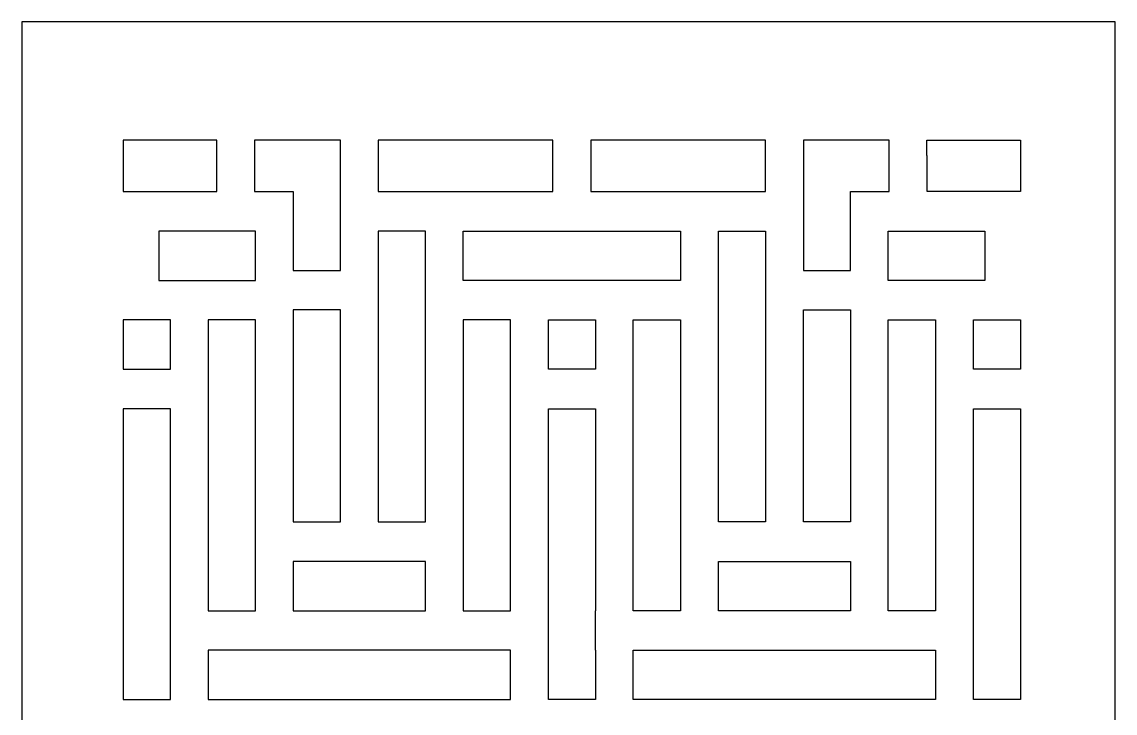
# Model space of a CAD drawing. Header units: centimetres. Extents: x -9.3 to 8.7, y -8.2 to 13.6.
# Drawn here: x 0.13 to 8.75, y 8.15 to 13.6 of the extents above; entities that cross this region are included whole.
import ezdxf

# ---------------------------------------------------------------- set-up
doc = ezdxf.new("R2010")
doc.units = ezdxf.units.CM
doc.header["$MEASUREMENT"] = 0
doc.layers.add('layer 1', color=7, linetype='Continuous')

msp = doc.modelspace()

# ---------------------------------------------------------------- linework, layer by layer
at = {"layer": 'layer 1', "color": 177}
for points, knots in [([(8.74546, 13.59895), (8.74546, 13.59895), (8.74546, 12.26156), (8.74546, 12.26156), (8.74546, 12.26156), (8.74546, 12.26156), (8.74546, 11.95036), (8.74546, 11.95036), (8.74546, 11.95036), (8.74546, 11.95036), (8.74546, 11.56136), (8.74546, 11.56136), (8.74546, 11.56136), (8.74546, 11.56136), (8.74546, 11.25016), (8.74546, 11.25016), (8.74546, 11.25016), (8.74546, 11.25016), (8.74546, 8.25796), (8.74546, 8.25796), (8.74546, 8.25796), (8.74546, 8.25796), (8.74546, 7.94675), (8.74546, 7.94675), (8.74546, 7.94675), (8.74546, 7.94675), (8.74546, 7.55775), (8.74546, 7.55775), (8.74546, 7.55775), (8.74546, 7.55775), (8.74546, 7.24655), (8.74546, 7.24655), (8.74546, 7.24655), (8.74546, 7.24655), (8.74546, -2.06965), (8.74546, -2.06965), (8.74546, -2.06965), (8.74546, -2.06965), (8.74546, -2.38085), (8.74546, -2.38085), (8.74546, -2.38085), (8.74546, -2.38085), (8.74546, -2.76985), (8.74546, -2.76985), (8.74546, -2.76985), (8.74546, -2.76985), (8.74546, -3.08105), (8.74546, -3.08105), (8.74546, -3.08105), (8.74546, -3.08105), (8.74546, -5.83635), (8.74546, -5.83635), (8.74546, -5.83635), (8.74546, -5.83635), (8.74546, -6.14755), (8.74546, -6.14755), (8.74546, -6.14755), (8.74546, -6.14755), (8.74546, -6.53656), (8.74546, -6.53656), (8.74546, -6.53656), (8.74546, -6.53656), (8.74546, -6.84776), (8.74546, -6.84776), (8.74546, -6.84776), (8.74546, -6.84776), (8.74546, -8.18514), (8.74546, -8.18514), (8.74546, -8.18514), (8.74546, -8.18514), (4.44342, -8.18514), (4.44342, -8.18514), (4.44342, -8.18514), (4.44342, -8.18514), (4.43558, -8.18514), (4.43558, -8.18514), (4.43558, -8.18514), (4.43558, -8.18514), (0.13354, -8.18514), (0.13354, -8.18514), (0.13354, -8.18514), (0.13354, -8.18514), (0.13354, -6.84776), (0.13354, -6.84776), (0.13354, -6.84776), (0.13354, -6.84776), (0.13354, -6.53656), (0.13354, -6.53656), (0.13354, -6.53656), (0.13354, -6.53656), (0.13354, -6.14755), (0.13354, -6.14755), (0.13354, -6.14755), (0.13354, -6.14755), (0.13354, -5.83635), (0.13354, -5.83635), (0.13354, -5.83635), (0.13354, -5.83635), (0.13354, -3.08105), (0.13354, -3.08105), (0.13354, -3.08105), (0.13354, -3.08105), (0.13354, -2.76985), (0.13354, -2.76985), (0.13354, -2.76985), (0.13354, -2.76985), (0.13354, -2.38085), (0.13354, -2.38085), (0.13354, -2.38085), (0.13354, -2.38085), (0.13354, -2.06965), (0.13354, -2.06965), (0.13354, -2.06965), (0.13354, -2.06965), (0.13354, 7.24655), (0.13354, 7.24655), (0.13354, 7.24655), (0.13354, 7.24655), (0.13354, 7.55775), (0.13354, 7.55775), (0.13354, 7.55775), (0.13354, 7.55775), (0.13354, 7.94675), (0.13354, 7.94675), (0.13354, 7.94675), (0.13354, 7.94675), (0.13354, 8.25796), (0.13354, 8.25796), (0.13354, 8.25796), (0.13354, 8.25796), (0.13354, 11.25016), (0.13354, 11.25016), (0.13354, 11.25016), (0.13354, 11.25016), (0.13354, 11.56136), (0.13354, 11.56136), (0.13354, 11.56136), (0.13354, 11.56136), (0.13354, 11.95036), (0.13354, 11.95036), (0.13354, 11.95036), (0.13354, 11.95036), (0.13354, 12.26156), (0.13354, 12.26156), (0.13354, 12.26156), (0.13354, 12.26156), (0.13354, 13.59895), (0.13354, 13.59895), (0.13354, 13.59895), (0.13354, 13.59895), (4.43558, 13.59895), (4.43558, 13.59895), (4.43558, 13.59895), (4.43558, 13.59895), (4.44342, 13.59895), (4.44342, 13.59895), (4.44342, 13.59895), (4.44342, 13.59895), (8.74546, 13.59895), (8.74546, 13.59895)], [0, 0, 0, 0, 0.0243902, 0.0243902, 0.0243902, 0.0243902, 0.0487805, 0.0487805, 0.0487805, 0.0487805, 0.0731707, 0.0731707, 0.0731707, 0.0731707, 0.097561, 0.097561, 0.097561, 0.097561, 0.1219512, 0.1219512, 0.1219512, 0.1219512, 0.1463415, 0.1463415, 0.1463415, 0.1463415, 0.1707317, 0.1707317, 0.1707317, 0.1707317, 0.195122, 0.195122, 0.195122, 0.195122, 0.2195122, 0.2195122, 0.2195122, 0.2195122, 0.2439024, 0.2439024, 0.2439024, 0.2439024, 0.2682927, 0.2682927, 0.2682927, 0.2682927, 0.2926829, 0.2926829, 0.2926829, 0.2926829, 0.3170732, 0.3170732, 0.3170732, 0.3170732, 0.3414634, 0.3414634, 0.3414634, 0.3414634, 0.3658537, 0.3658537, 0.3658537, 0.3658537, 0.3902439, 0.3902439, 0.3902439, 0.3902439, 0.4146341, 0.4146341, 0.4146341, 0.4146341, 0.4390244, 0.4390244, 0.4390244, 0.4390244, 0.4634146, 0.4634146, 0.4634146, 0.4634146, 0.4878049, 0.4878049, 0.4878049, 0.4878049, 0.5121951, 0.5121951, 0.5121951, 0.5121951, 0.5365854, 0.5365854, 0.5365854, 0.5365854, 0.5609756, 0.5609756, 0.5609756, 0.5609756, 0.5853659, 0.5853659, 0.5853659, 0.5853659, 0.6097561, 0.6097561, 0.6097561, 0.6097561, 0.6341463, 0.6341463, 0.6341463, 0.6341463, 0.6585366, 0.6585366, 0.6585366, 0.6585366, 0.6829268, 0.6829268, 0.6829268, 0.6829268, 0.7073171, 0.7073171, 0.7073171, 0.7073171, 0.7317073, 0.7317073, 0.7317073, 0.7317073, 0.7560976, 0.7560976, 0.7560976, 0.7560976, 0.7804878, 0.7804878, 0.7804878, 0.7804878, 0.804878, 0.804878, 0.804878, 0.804878, 0.8292683, 0.8292683, 0.8292683, 0.8292683, 0.8536585, 0.8536585, 0.8536585, 0.8536585, 0.8780488, 0.8780488, 0.8780488, 0.8780488, 0.902439, 0.902439, 0.902439, 0.902439, 0.9268293, 0.9268293, 0.9268293, 0.9268293, 0.9512195, 0.9512195, 0.9512195, 0.9512195, 1, 1, 1, 1]), ([(1.66875, 12.66535), (1.66875, 12.66535), (1.66875, 12.26156), (1.66875, 12.26156), (1.66875, 12.26156), (1.66875, 12.26156), (0.93197, 12.26156), (0.93197, 12.26156), (0.93197, 12.26156), (0.93197, 12.26156), (0.93197, 12.66535), (0.93197, 12.66535), (0.93197, 12.66535), (0.93197, 12.66535), (1.66875, 12.66535), (1.66875, 12.66535)], [0, 0, 0, 0, 0.2, 0.2, 0.2, 0.2, 0.4, 0.4, 0.4, 0.4, 0.6, 0.6, 0.6, 0.6, 1, 1, 1, 1]), ([(1.96672, 12.66535), (1.96672, 12.66535), (2.64242, 12.66535), (2.64242, 12.66535), (2.64242, 12.66535), (2.64242, 12.66535), (2.64242, 12.26156), (2.64242, 12.26156), (2.64242, 12.26156), (2.64242, 12.26156), (2.64242, 11.95036), (2.64242, 11.95036), (2.64242, 11.95036), (2.64242, 11.95036), (2.64242, 11.64033), (2.64242, 11.64033), (2.64242, 11.64033), (2.64242, 11.64033), (2.2717, 11.64033), (2.2717, 11.64033), (2.2717, 11.64033), (2.2717, 11.64033), (2.2717, 11.95036), (2.2717, 11.95036), (2.2717, 11.95036), (2.2717, 11.95036), (2.2717, 12.26156), (2.2717, 12.26156), (2.2717, 12.26156), (2.2717, 12.26156), (1.97411, 12.26156), (1.97411, 12.26156), (1.97411, 12.26156), (1.97411, 12.26156), (1.96672, 12.26156), (1.96672, 12.26156), (1.96672, 12.26156), (1.96672, 12.26156), (1.96672, 12.66535), (1.96672, 12.66535)], [0, 0, 0, 0, 0.0909091, 0.0909091, 0.0909091, 0.0909091, 0.1818182, 0.1818182, 0.1818182, 0.1818182, 0.2727273, 0.2727273, 0.2727273, 0.2727273, 0.3636364, 0.3636364, 0.3636364, 0.3636364, 0.4545455, 0.4545455, 0.4545455, 0.4545455, 0.5454545, 0.5454545, 0.5454545, 0.5454545, 0.6363636, 0.6363636, 0.6363636, 0.6363636, 0.7272727, 0.7272727, 0.7272727, 0.7272727, 0.8181818, 0.8181818, 0.8181818, 0.8181818, 1, 1, 1, 1]), ([(2.94039, 12.66535), (2.94039, 12.66535), (4.31629, 12.66535), (4.31629, 12.66535), (4.31629, 12.66535), (4.31629, 12.66535), (4.31629, 12.26156), (4.31629, 12.26156), (4.31629, 12.26156), (4.31629, 12.26156), (2.94039, 12.26156), (2.94039, 12.26156), (2.94039, 12.26156), (2.94039, 12.26156), (2.94039, 12.66535), (2.94039, 12.66535)], [0, 0, 0, 0, 0.2, 0.2, 0.2, 0.2, 0.4, 0.4, 0.4, 0.4, 0.6, 0.6, 0.6, 0.6, 1, 1, 1, 1]), ([(4.61426, 12.66535), (4.61426, 12.66535), (5.9925, 12.66535), (5.9925, 12.66535), (5.9925, 12.66535), (5.9925, 12.66535), (5.9925, 12.26156), (5.9925, 12.26156), (5.9925, 12.26156), (5.9925, 12.26156), (4.61426, 12.26156), (4.61426, 12.26156), (4.61426, 12.26156), (4.61426, 12.26156), (4.61426, 12.66535), (4.61426, 12.66535)], [0, 0, 0, 0, 0.2, 0.2, 0.2, 0.2, 0.4, 0.4, 0.4, 0.4, 0.6, 0.6, 0.6, 0.6, 1, 1, 1, 1]), ([(6.29047, 12.66535), (6.29047, 12.66535), (6.96578, 12.66535), (6.96578, 12.66535), (6.96578, 12.66535), (6.96578, 12.66535), (6.96578, 12.45451), (6.96578, 12.45451), (6.96578, 12.45451), (6.96578, 12.45451), (6.96617, 12.45451), (6.96617, 12.45451), (6.96617, 12.45451), (6.96617, 12.45451), (6.96617, 12.26156), (6.96617, 12.26156), (6.96617, 12.26156), (6.96617, 12.26156), (6.95878, 12.26156), (6.95878, 12.26156), (6.95878, 12.26156), (6.95878, 12.26156), (6.66119, 12.26156), (6.66119, 12.26156), (6.66119, 12.26156), (6.66119, 12.26156), (6.66119, 11.95036), (6.66119, 11.95036), (6.66119, 11.95036), (6.66119, 11.95036), (6.66119, 11.64033), (6.66119, 11.64033), (6.66119, 11.64033), (6.66119, 11.64033), (6.29047, 11.64033), (6.29047, 11.64033), (6.29047, 11.64033), (6.29047, 11.64033), (6.29047, 11.95036), (6.29047, 11.95036), (6.29047, 11.95036), (6.29047, 11.95036), (6.29047, 12.26156), (6.29047, 12.26156), (6.29047, 12.26156), (6.29047, 12.26156), (6.29047, 12.66535), (6.29047, 12.66535)], [0, 0, 0, 0, 0.0769231, 0.0769231, 0.0769231, 0.0769231, 0.1538462, 0.1538462, 0.1538462, 0.1538462, 0.2307692, 0.2307692, 0.2307692, 0.2307692, 0.3076923, 0.3076923, 0.3076923, 0.3076923, 0.3846154, 0.3846154, 0.3846154, 0.3846154, 0.4615385, 0.4615385, 0.4615385, 0.4615385, 0.5384615, 0.5384615, 0.5384615, 0.5384615, 0.6153846, 0.6153846, 0.6153846, 0.6153846, 0.6923077, 0.6923077, 0.6923077, 0.6923077, 0.7692308, 0.7692308, 0.7692308, 0.7692308, 0.8461538, 0.8461538, 0.8461538, 0.8461538, 1, 1, 1, 1]), ([(8.00091, 12.66535), (8.00091, 12.66535), (7.26336, 12.66535), (7.26336, 12.66535), (7.26336, 12.66535), (7.26336, 12.66535), (7.26336, 12.5467), (7.26336, 12.5467), (7.26336, 12.5467), (7.26336, 12.5467), (7.26414, 12.5467), (7.26414, 12.5467), (7.26414, 12.5467), (7.26414, 12.5467), (7.26414, 12.26156), (7.26414, 12.26156), (7.26414, 12.26156), (7.26414, 12.26156), (8.00091, 12.26156), (8.00091, 12.26156), (8.00091, 12.26156), (8.00091, 12.26156), (8.00091, 12.66535), (8.00091, 12.66535)], [0, 0, 0, 0, 0.1428571, 0.1428571, 0.1428571, 0.1428571, 0.2857143, 0.2857143, 0.2857143, 0.2857143, 0.4285714, 0.4285714, 0.4285714, 0.4285714, 0.5714286, 0.5714286, 0.5714286, 0.5714286, 0.7142857, 0.7142857, 0.7142857, 0.7142857, 1, 1, 1, 1]), ([(1.60223, 11.56136), (1.60223, 11.56136), (1.30425, 11.56136), (1.30425, 11.56136), (1.30425, 11.56136), (1.30425, 11.56136), (1.21322, 11.56136), (1.21322, 11.56136), (1.21322, 11.56136), (1.21322, 11.56136), (1.21322, 11.95036), (1.21322, 11.95036), (1.21322, 11.95036), (1.21322, 11.95036), (1.97411, 11.95036), (1.97411, 11.95036), (1.97411, 11.95036), (1.97411, 11.95036), (1.97411, 11.56136), (1.97411, 11.56136), (1.97411, 11.56136), (1.97411, 11.56136), (1.60223, 11.56136), (1.60223, 11.56136)], [0, 0, 0, 0, 0.1428571, 0.1428571, 0.1428571, 0.1428571, 0.2857143, 0.2857143, 0.2857143, 0.2857143, 0.4285714, 0.4285714, 0.4285714, 0.4285714, 0.5714286, 0.5714286, 0.5714286, 0.5714286, 0.7142857, 0.7142857, 0.7142857, 0.7142857, 1, 1, 1, 1]), ([(2.94039, 11.95036), (2.94039, 11.95036), (3.31305, 11.95036), (3.31305, 11.95036), (3.31305, 11.95036), (3.31305, 11.95036), (3.31305, 11.80721), (3.31305, 11.80721), (3.31305, 11.80721), (3.31305, 11.80721), (3.31305, 11.56136), (3.31305, 11.56136), (3.31305, 11.56136), (3.31305, 11.56136), (3.31305, 11.25016), (3.31305, 11.25016), (3.31305, 11.25016), (3.31305, 11.25016), (3.31305, 9.65836), (3.31305, 9.65836), (3.31305, 9.65836), (3.31305, 9.65836), (2.94039, 9.65836), (2.94039, 9.65836), (2.94039, 9.65836), (2.94039, 9.65836), (2.94039, 11.95036), (2.94039, 11.95036)], [0, 0, 0, 0, 0.125, 0.125, 0.125, 0.125, 0.25, 0.25, 0.25, 0.25, 0.375, 0.375, 0.375, 0.375, 0.5, 0.5, 0.5, 0.5, 0.625, 0.625, 0.625, 0.625, 0.75, 0.75, 0.75, 0.75, 1, 1, 1, 1]), ([(5.32186, 11.56136), (5.32186, 11.56136), (5.32186, 11.95036), (5.32186, 11.95036), (5.32186, 11.95036), (5.32186, 11.95036), (3.61103, 11.95036), (3.61103, 11.95036), (3.61103, 11.95036), (3.61103, 11.95036), (3.61103, 11.56136), (3.61103, 11.56136), (3.61103, 11.56136), (3.61103, 11.56136), (5.32186, 11.56136), (5.32186, 11.56136)], [0, 0, 0, 0, 0.2, 0.2, 0.2, 0.2, 0.4, 0.4, 0.4, 0.4, 0.6, 0.6, 0.6, 0.6, 1, 1, 1, 1]), ([(5.9925, 11.95036), (5.9925, 11.95036), (5.61983, 11.95036), (5.61983, 11.95036), (5.61983, 11.95036), (5.61983, 11.95036), (5.61983, 11.80721), (5.61983, 11.80721), (5.61983, 11.80721), (5.61983, 11.80721), (5.61983, 11.56136), (5.61983, 11.56136), (5.61983, 11.56136), (5.61983, 11.56136), (5.61983, 11.25016), (5.61983, 11.25016), (5.61983, 11.25016), (5.61983, 11.25016), (5.61983, 9.65836), (5.61983, 9.65836), (5.61983, 9.65836), (5.61983, 9.65836), (5.9925, 9.65836), (5.9925, 9.65836), (5.9925, 9.65836), (5.9925, 9.65836), (5.9925, 11.95036), (5.9925, 11.95036)], [0, 0, 0, 0, 0.125, 0.125, 0.125, 0.125, 0.25, 0.25, 0.25, 0.25, 0.375, 0.375, 0.375, 0.375, 0.5, 0.5, 0.5, 0.5, 0.625, 0.625, 0.625, 0.625, 0.75, 0.75, 0.75, 0.75, 1, 1, 1, 1]), ([(7.33066, 11.56136), (7.33066, 11.56136), (7.62864, 11.56136), (7.62864, 11.56136), (7.62864, 11.56136), (7.62864, 11.56136), (7.71966, 11.56136), (7.71966, 11.56136), (7.71966, 11.56136), (7.71966, 11.56136), (7.71966, 11.95036), (7.71966, 11.95036), (7.71966, 11.95036), (7.71966, 11.95036), (6.95878, 11.95036), (6.95878, 11.95036), (6.95878, 11.95036), (6.95878, 11.95036), (6.95878, 11.56136), (6.95878, 11.56136), (6.95878, 11.56136), (6.95878, 11.56136), (7.33066, 11.56136), (7.33066, 11.56136)], [0, 0, 0, 0, 0.1428571, 0.1428571, 0.1428571, 0.1428571, 0.2857143, 0.2857143, 0.2857143, 0.2857143, 0.4285714, 0.4285714, 0.4285714, 0.4285714, 0.5714286, 0.5714286, 0.5714286, 0.5714286, 0.7142857, 0.7142857, 0.7142857, 0.7142857, 1, 1, 1, 1]), ([(2.64242, 9.65836), (2.64242, 9.65836), (2.2717, 9.65836), (2.2717, 9.65836), (2.2717, 9.65836), (2.2717, 9.65836), (2.2717, 11.32913), (2.2717, 11.32913), (2.2717, 11.32913), (2.2717, 11.32913), (2.64242, 11.32913), (2.64242, 11.32913), (2.64242, 11.32913), (2.64242, 11.32913), (2.64242, 9.65836), (2.64242, 9.65836)], [0, 0, 0, 0, 0.2, 0.2, 0.2, 0.2, 0.4, 0.4, 0.4, 0.4, 0.6, 0.6, 0.6, 0.6, 1, 1, 1, 1]), ([(6.29047, 9.65836), (6.29047, 9.65836), (6.66119, 9.65836), (6.66119, 9.65836), (6.66119, 9.65836), (6.66119, 9.65836), (6.66119, 11.32913), (6.66119, 11.32913), (6.66119, 11.32913), (6.66119, 11.32913), (6.29047, 11.32913), (6.29047, 11.32913), (6.29047, 11.32913), (6.29047, 11.32913), (6.29047, 9.65836), (6.29047, 9.65836)], [0, 0, 0, 0, 0.2, 0.2, 0.2, 0.2, 0.4, 0.4, 0.4, 0.4, 0.6, 0.6, 0.6, 0.6, 1, 1, 1, 1]), ([(1.30425, 11.25016), (1.30425, 11.25016), (1.30425, 10.86116), (1.30425, 10.86116), (1.30425, 10.86116), (1.30425, 10.86116), (0.93197, 10.86116), (0.93197, 10.86116), (0.93197, 10.86116), (0.93197, 10.86116), (0.93197, 11.25016), (0.93197, 11.25016), (0.93197, 11.25016), (0.93197, 11.25016), (1.30425, 11.25016), (1.30425, 11.25016)], [0, 0, 0, 0, 0.2, 0.2, 0.2, 0.2, 0.4, 0.4, 0.4, 0.4, 0.6, 0.6, 0.6, 0.6, 1, 1, 1, 1]), ([(1.60223, 8.95816), (1.60223, 8.95816), (1.60223, 11.25016), (1.60223, 11.25016), (1.60223, 11.25016), (1.60223, 11.25016), (1.97411, 11.25016), (1.97411, 11.25016), (1.97411, 11.25016), (1.97411, 11.25016), (1.97411, 8.95816), (1.97411, 8.95816), (1.97411, 8.95816), (1.97411, 8.95816), (1.60223, 8.95816), (1.60223, 8.95816)], [0, 0, 0, 0, 0.2, 0.2, 0.2, 0.2, 0.4, 0.4, 0.4, 0.4, 0.6, 0.6, 0.6, 0.6, 1, 1, 1, 1]), ([(3.61103, 8.95816), (3.61103, 8.95816), (3.61103, 11.25016), (3.61103, 11.25016), (3.61103, 11.25016), (3.61103, 11.25016), (3.98369, 11.25016), (3.98369, 11.25016), (3.98369, 11.25016), (3.98369, 11.25016), (3.98369, 8.95816), (3.98369, 8.95816), (3.98369, 8.95816), (3.98369, 8.95816), (3.61103, 8.95816), (3.61103, 8.95816)], [0, 0, 0, 0, 0.2, 0.2, 0.2, 0.2, 0.4, 0.4, 0.4, 0.4, 0.6, 0.6, 0.6, 0.6, 1, 1, 1, 1]), ([(4.65122, 10.86116), (4.65122, 10.86116), (4.65122, 11.25016), (4.65122, 11.25016), (4.65122, 11.25016), (4.65122, 11.25016), (4.28167, 11.25016), (4.28167, 11.25016), (4.28167, 11.25016), (4.28167, 11.25016), (4.28167, 10.86116), (4.28167, 10.86116), (4.28167, 10.86116), (4.28167, 10.86116), (4.65122, 10.86116), (4.65122, 10.86116)], [0, 0, 0, 0, 0.2, 0.2, 0.2, 0.2, 0.4, 0.4, 0.4, 0.4, 0.6, 0.6, 0.6, 0.6, 1, 1, 1, 1]), ([(5.32186, 8.95816), (5.32186, 8.95816), (5.32186, 11.25016), (5.32186, 11.25016), (5.32186, 11.25016), (5.32186, 11.25016), (4.94919, 11.25016), (4.94919, 11.25016), (4.94919, 11.25016), (4.94919, 11.25016), (4.94919, 8.95816), (4.94919, 8.95816), (4.94919, 8.95816), (4.94919, 8.95816), (5.32186, 8.95816), (5.32186, 8.95816)], [0, 0, 0, 0, 0.2, 0.2, 0.2, 0.2, 0.4, 0.4, 0.4, 0.4, 0.6, 0.6, 0.6, 0.6, 1, 1, 1, 1]), ([(7.33066, 8.95816), (7.33066, 8.95816), (7.33066, 11.25016), (7.33066, 11.25016), (7.33066, 11.25016), (7.33066, 11.25016), (6.95878, 11.25016), (6.95878, 11.25016), (6.95878, 11.25016), (6.95878, 11.25016), (6.95878, 8.95816), (6.95878, 8.95816), (6.95878, 8.95816), (6.95878, 8.95816), (7.33066, 8.95816), (7.33066, 8.95816)], [0, 0, 0, 0, 0.2, 0.2, 0.2, 0.2, 0.4, 0.4, 0.4, 0.4, 0.6, 0.6, 0.6, 0.6, 1, 1, 1, 1]), ([(7.62864, 11.25016), (7.62864, 11.25016), (7.62864, 10.86116), (7.62864, 10.86116), (7.62864, 10.86116), (7.62864, 10.86116), (8.00091, 10.86116), (8.00091, 10.86116), (8.00091, 10.86116), (8.00091, 10.86116), (8.00091, 11.25016), (8.00091, 11.25016), (8.00091, 11.25016), (8.00091, 11.25016), (7.62864, 11.25016), (7.62864, 11.25016)], [0, 0, 0, 0, 0.2, 0.2, 0.2, 0.2, 0.4, 0.4, 0.4, 0.4, 0.6, 0.6, 0.6, 0.6, 1, 1, 1, 1]), ([(0.93197, 8.25796), (0.93197, 8.25796), (0.93197, 10.54995), (0.93197, 10.54995), (0.93197, 10.54995), (0.93197, 10.54995), (1.30425, 10.54995), (1.30425, 10.54995), (1.30425, 10.54995), (1.30425, 10.54995), (1.30425, 8.25796), (1.30425, 8.25796), (1.30425, 8.25796), (1.30425, 8.25796), (0.93197, 8.25796), (0.93197, 8.25796)], [0, 0, 0, 0, 0.2, 0.2, 0.2, 0.2, 0.4, 0.4, 0.4, 0.4, 0.6, 0.6, 0.6, 0.6, 1, 1, 1, 1]), ([(4.65122, 8.25796), (4.65122, 8.25796), (4.65122, 8.64696), (4.65122, 8.64696), (4.65122, 8.64696), (4.65122, 8.64696), (4.65044, 8.64696), (4.65044, 8.64696), (4.65044, 8.64696), (4.65044, 8.64696), (4.65044, 8.95816), (4.65044, 8.95816), (4.65044, 8.95816), (4.65044, 8.95816), (4.65122, 8.95816), (4.65122, 8.95816), (4.65122, 8.95816), (4.65122, 8.95816), (4.65122, 10.54995), (4.65122, 10.54995), (4.65122, 10.54995), (4.65122, 10.54995), (4.28167, 10.54995), (4.28167, 10.54995), (4.28167, 10.54995), (4.28167, 10.54995), (4.28167, 8.95816), (4.28167, 8.95816), (4.28167, 8.95816), (4.28167, 8.95816), (4.28245, 8.95816), (4.28245, 8.95816), (4.28245, 8.95816), (4.28245, 8.95816), (4.28245, 8.64696), (4.28245, 8.64696), (4.28245, 8.64696), (4.28245, 8.64696), (4.28167, 8.64696), (4.28167, 8.64696), (4.28167, 8.64696), (4.28167, 8.64696), (4.28167, 8.25796), (4.28167, 8.25796), (4.28167, 8.25796), (4.28167, 8.25796), (4.65122, 8.25796), (4.65122, 8.25796)], [0, 0, 0, 0, 0.0769231, 0.0769231, 0.0769231, 0.0769231, 0.1538462, 0.1538462, 0.1538462, 0.1538462, 0.2307692, 0.2307692, 0.2307692, 0.2307692, 0.3076923, 0.3076923, 0.3076923, 0.3076923, 0.3846154, 0.3846154, 0.3846154, 0.3846154, 0.4615385, 0.4615385, 0.4615385, 0.4615385, 0.5384615, 0.5384615, 0.5384615, 0.5384615, 0.6153846, 0.6153846, 0.6153846, 0.6153846, 0.6923077, 0.6923077, 0.6923077, 0.6923077, 0.7692308, 0.7692308, 0.7692308, 0.7692308, 0.8461538, 0.8461538, 0.8461538, 0.8461538, 1, 1, 1, 1]), ([(8.00091, 8.25796), (8.00091, 8.25796), (8.00091, 10.54995), (8.00091, 10.54995), (8.00091, 10.54995), (8.00091, 10.54995), (7.62864, 10.54995), (7.62864, 10.54995), (7.62864, 10.54995), (7.62864, 10.54995), (7.62864, 8.25796), (7.62864, 8.25796), (7.62864, 8.25796), (7.62864, 8.25796), (8.00091, 8.25796), (8.00091, 8.25796)], [0, 0, 0, 0, 0.2, 0.2, 0.2, 0.2, 0.4, 0.4, 0.4, 0.4, 0.6, 0.6, 0.6, 0.6, 1, 1, 1, 1]), ([(2.2717, 8.95816), (2.2717, 8.95816), (2.2717, 9.34716), (2.2717, 9.34716), (2.2717, 9.34716), (2.2717, 9.34716), (3.31305, 9.34716), (3.31305, 9.34716), (3.31305, 9.34716), (3.31305, 9.34716), (3.31305, 8.95816), (3.31305, 8.95816), (3.31305, 8.95816), (3.31305, 8.95816), (2.2717, 8.95816), (2.2717, 8.95816)], [0, 0, 0, 0, 0.2, 0.2, 0.2, 0.2, 0.4, 0.4, 0.4, 0.4, 0.6, 0.6, 0.6, 0.6, 1, 1, 1, 1]), ([(6.66119, 8.95816), (6.66119, 8.95816), (6.66119, 9.34716), (6.66119, 9.34716), (6.66119, 9.34716), (6.66119, 9.34716), (5.61983, 9.34716), (5.61983, 9.34716), (5.61983, 9.34716), (5.61983, 9.34716), (5.61983, 8.95816), (5.61983, 8.95816), (5.61983, 8.95816), (5.61983, 8.95816), (6.66119, 8.95816), (6.66119, 8.95816)], [0, 0, 0, 0, 0.2, 0.2, 0.2, 0.2, 0.4, 0.4, 0.4, 0.4, 0.6, 0.6, 0.6, 0.6, 1, 1, 1, 1]), ([(1.60223, 8.25796), (1.60223, 8.25796), (1.60223, 8.64696), (1.60223, 8.64696), (1.60223, 8.64696), (1.60223, 8.64696), (3.98369, 8.64696), (3.98369, 8.64696), (3.98369, 8.64696), (3.98369, 8.64696), (3.98369, 8.25796), (3.98369, 8.25796), (3.98369, 8.25796), (3.98369, 8.25796), (2.94039, 8.25796), (2.94039, 8.25796), (2.94039, 8.25796), (2.94039, 8.25796), (2.64242, 8.25796), (2.64242, 8.25796), (2.64242, 8.25796), (2.64242, 8.25796), (1.60223, 8.25796), (1.60223, 8.25796)], [0, 0, 0, 0, 0.1428571, 0.1428571, 0.1428571, 0.1428571, 0.2857143, 0.2857143, 0.2857143, 0.2857143, 0.4285714, 0.4285714, 0.4285714, 0.4285714, 0.5714286, 0.5714286, 0.5714286, 0.5714286, 0.7142857, 0.7142857, 0.7142857, 0.7142857, 1, 1, 1, 1]), ([(7.33066, 8.25796), (7.33066, 8.25796), (7.33066, 8.64696), (7.33066, 8.64696), (7.33066, 8.64696), (7.33066, 8.64696), (4.94919, 8.64696), (4.94919, 8.64696), (4.94919, 8.64696), (4.94919, 8.64696), (4.94919, 8.25796), (4.94919, 8.25796), (4.94919, 8.25796), (4.94919, 8.25796), (5.9925, 8.25796), (5.9925, 8.25796), (5.9925, 8.25796), (5.9925, 8.25796), (6.29047, 8.25796), (6.29047, 8.25796), (6.29047, 8.25796), (6.29047, 8.25796), (7.33066, 8.25796), (7.33066, 8.25796)], [0, 0, 0, 0, 0.1428571, 0.1428571, 0.1428571, 0.1428571, 0.2857143, 0.2857143, 0.2857143, 0.2857143, 0.4285714, 0.4285714, 0.4285714, 0.4285714, 0.5714286, 0.5714286, 0.5714286, 0.5714286, 0.7142857, 0.7142857, 0.7142857, 0.7142857, 1, 1, 1, 1])]:
    msp.add_open_spline(points, degree=3, knots=knots, dxfattribs=at)

doc.saveas('drawing.dxf')
